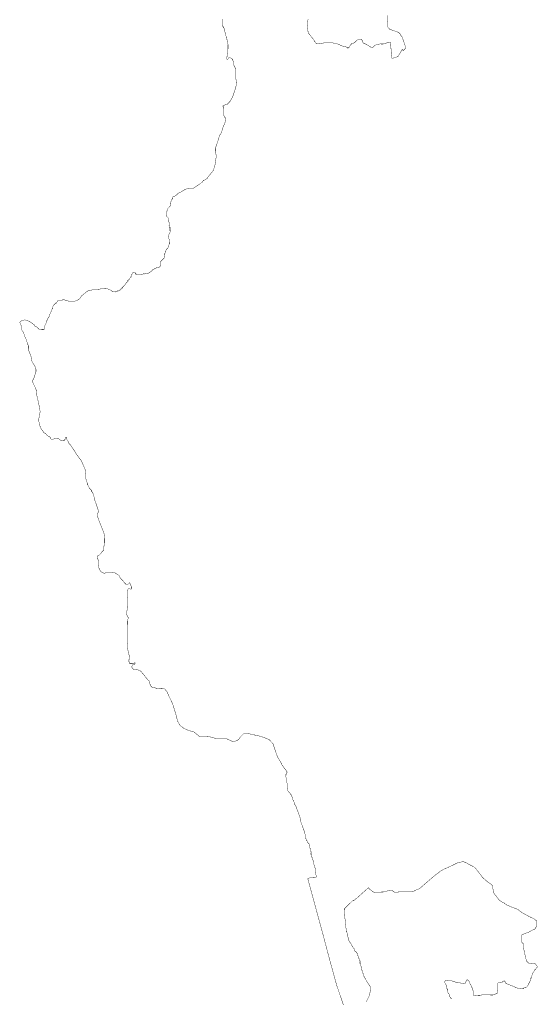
# Model space of a CAD drawing. Header units: metres. Extents: x 273899 to 302286, y 1977397 to 2102169.
# Drawn here: x 285375 to 289475, y 2000672 to 2008431 of the extents above; entities that cross this region are included whole.
import ezdxf

# ---------------------------------------------------------------- set-up
doc = ezdxf.new("R2010")
doc.units = ezdxf.units.M
doc.header["$MEASUREMENT"] = 0
doc.layers.add('HAZARDS LINE', color=1, linetype='Continuous')

msp = doc.modelspace()

# ---------------------------------------------------------------- linework, layer by layer
at = {"layer": 'HAZARDS LINE', "lineweight": 18}
for points in [[(287660.6, 2008435.7, 3, 3, 0), (287652.3, 2008411.7, 3, 3, 0), (287652.2, 2008395.7, 3, 3, 0), (287659.5, 2008331.5, 3, 3, 0), (287659.4, 2008323.5, 3, 3, 0), (287663.4, 2008323.5, 3, 3, 0), (287706.9, 2008266.9, 3, 3, 0), (287706.9, 2008262.9, 3, 3, 0), (287726.7, 2008238.7, 3, 3, 0), (287742.7, 2008238.5, 3, 3, 0), (287762.8, 2008242.3, 3, 3, 0), (287786.8, 2008246.1, 3, 3, 0), (287858.9, 2008245.4, 3, 3, 0), (287862.9, 2008241.3, 3, 3, 0), (287882.9, 2008241.1, 3, 3, 0), (287894.9, 2008237, 3, 3, 0), (287922.8, 2008224.7, 3, 3, 0), (287942.7, 2008216.5, 3, 3, 0), (287954.8, 2008216.4, 3, 3, 0), (287962.7, 2008212.3, 3, 3, 0), (287966.7, 2008212.2, 3, 3, 0), (287970.7, 2008208.2, 3, 3, 0), (287974.7, 2008208.1, 3, 3, 0), (287974.7, 2008204.1, 3, 3, 0), (287978.7, 2008208.1, 3, 3, 0), (287982.7, 2008208.1, 3, 3, 0), (287986.8, 2008212, 3, 3, 0), (287995, 2008232, 3, 3, 0), (288003, 2008235.9, 3, 3, 0), (288003.1, 2008239.9, 3, 3, 0), (288007.1, 2008239.9, 3, 3, 0), (288015.1, 2008243.8, 3, 3, 0), (288019.1, 2008243.7, 3, 3, 0), (288027.2, 2008247.7, 3, 3, 0), (288039.3, 2008259.6, 3, 3, 0), (288055.5, 2008275.4, 3, 3, 0), (288083.5, 2008275.1, 3, 3, 0), (288083.5, 2008271.1, 3, 3, 0), (288087.5, 2008267.1, 3, 3, 0), (288091.3, 2008255, 3, 3, 0), (288095.3, 2008247, 3, 3, 0), (288095.2, 2008243, 3, 3, 0), (288103.2, 2008242.9, 3, 3, 0), (288111.2, 2008238.8, 3, 3, 0), (288127.1, 2008230.6, 3, 3, 0), (288147.1, 2008218.4, 3, 3, 0), (288159, 2008210.3, 3, 3, 0), (288171, 2008210.2, 3, 3, 0), (288175, 2008214.1, 3, 3, 0), (288179.1, 2008214.1, 3, 3, 0), (288183.1, 2008222, 3, 3, 0), (288187.2, 2008226, 3, 3, 0), (288203.3, 2008233.9, 3, 3, 0), (288211.3, 2008233.8, 3, 3, 0), (288227.4, 2008237.6, 3, 3, 0), (288255.4, 2008237.3, 3, 3, 0), (288279.5, 2008245.1, 3, 3, 0), (288295.6, 2008248.9, 3, 3, 0), (288303.6, 2008252.9, 3, 3, 0), (288307.6, 2008252.8, 3, 3, 0), (288311.6, 2008248.8, 3, 3, 0), (288315.2, 2008208.7, 3, 3, 0), (288318.7, 2008164.6, 3, 3, 0), (288322.4, 2008132.5, 3, 3, 0), (288322.3, 2008124.5, 3, 3, 0), (288330.4, 2008124.4, 3, 3, 0), (288366.5, 2008136.1, 3, 3, 0), (288370.6, 2008140, 3, 3, 0), (288374.6, 2008140, 3, 3, 0), (288374.6, 2008144, 3, 3, 0), (288399.1, 2008183.8, 3, 3, 0), (288399.1, 2008187.8, 3, 3, 0), (288407.2, 2008195.7, 3, 3, 0), (288411.4, 2008184.3, 3, 3, 0), (288423.5, 2008196.2, 3, 3, 0), (288431.6, 2008204.2, 3, 3, 0), (288431.6, 2008212.2, 3, 3, 0), (288423.8, 2008236.3, 3, 3, 0), (288411.9, 2008269.8, 3, 3, 0), (288404.2, 2008291.9, 3, 3, 0), (288392.3, 2008308.1, 3, 3, 0), (288388.4, 2008316.1, 3, 3, 0), (288376.5, 2008328.2, 3, 3, 0), (288368.5, 2008332.3, 3, 3, 0), (288356.5, 2008336.5, 3, 3, 0), (288320.6, 2008348.8, 3, 3, 0), (288304.6, 2008353, 3, 3, 0), (288300.7, 2008361.1, 3, 3, 0), (288292.7, 2008365.2, 3, 3, 0), (288292.8, 2008369.2, 3, 3, 0), (288288.8, 2008373.2, 3, 3, 0), (288289.2, 2008413.3, 3, 3, 0), (288285.3, 2008421.3, 3, 3, 0), (288285.8, 2008465.4, 3, 3, 0)], [(287947.5, 2000595.2, 3, 3, 0), (287885.2, 2000779.7, 3, 3, 0), (287831, 2000976, 3, 3, 0), (287796.2, 2001108.2, 3, 3, 0), (287773, 2001196.4, 3, 3, 0), (287656.9, 2001621.1, 3, 3, 0), (287681, 2001632.9, 3, 3, 0), (287705, 2001632.6, 3, 3, 0), (287704.9, 2001628.6, 3, 3, 0), (287708.9, 2001628.6, 3, 3, 0), (287717, 2001632.5, 3, 3, 0), (287721, 2001632.5, 3, 3, 0), (287725, 2001636.5, 3, 3, 0), (287725.1, 2001644.5, 3, 3, 0), (287721.1, 2001652.5, 3, 3, 0), (287721.3, 2001668.5, 3, 3, 0), (287717.3, 2001668.5, 3, 3, 0), (287717.6, 2001700.5, 3, 3, 0), (287713.7, 2001708.5, 3, 3, 0), (287713.7, 2001712.5, 3, 3, 0), (287709.8, 2001720.5, 3, 3, 0), (287709.8, 2001728.5, 3, 3, 0), (287705.9, 2001732.6, 3, 3, 0), (287706, 2001748.6, 3, 3, 0), (287698.2, 2001768.6, 3, 3, 0), (287694.3, 2001776.6, 3, 3, 0), (287690.4, 2001788.7, 3, 3, 0), (287690.4, 2001792.7, 3, 3, 0), (287686.5, 2001800.7, 3, 3, 0), (287686.6, 2001808.7, 3, 3, 0), (287682.6, 2001812.7, 3, 3, 0), (287682.8, 2001836.7, 3, 3, 0), (287678.8, 2001836.7, 3, 3, 0), (287679, 2001860.7, 3, 3, 0), (287675, 2001860.7, 3, 3, 0), (287667.4, 2001896.8, 3, 3, 0), (287663.4, 2001900.8, 3, 3, 0), (287655.5, 2001908.9, 3, 3, 0), (287651.6, 2001920.9, 3, 3, 0), (287647.6, 2001924.9, 3, 3, 0), (287643.7, 2001929, 3, 3, 0), (287643.8, 2001937, 3, 3, 0), (287639.8, 2001941, 3, 3, 0), (287639.9, 2001957, 3, 3, 0), (287628.3, 2002001.1, 3, 3, 0), (287620.5, 2002017.1, 3, 3, 0), (287620.5, 2002021.1, 3, 3, 0), (287616.6, 2002033.1, 3, 3, 0), (287612.7, 2002037.2, 3, 3, 0), (287612.7, 2002045.2, 3, 3, 0), (287608.8, 2002049.2, 3, 3, 0), (287604.9, 2002057.2, 3, 3, 0), (287604.9, 2002065.2, 3, 3, 0), (287601, 2002073.3, 3, 3, 0), (287601.1, 2002081.2, 3, 3, 0), (287597.2, 2002093.3, 3, 3, 0), (287597.3, 2002101.3, 3, 3, 0), (287589.4, 2002121.3, 3, 3, 0), (287589.5, 2002125.3, 3, 3, 0), (287581.6, 2002141.4, 3, 3, 0), (287581.7, 2002145.4, 3, 3, 0), (287573.9, 2002169.4, 3, 3, 0), (287569.9, 2002173.5, 3, 3, 0), (287570, 2002177.5, 3, 3, 0), (287566.1, 2002189.5, 3, 3, 0), (287558.2, 2002201.5, 3, 3, 0), (287550.3, 2002217.6, 3, 3, 0), (287550.4, 2002221.6, 3, 3, 0), (287546.5, 2002233.6, 3, 3, 0), (287546.5, 2002237.6, 3, 3, 0), (287542.5, 2002237.7, 3, 3, 0), (287530.9, 2002273.7, 3, 3, 0), (287526.9, 2002281.8, 3, 3, 0), (287527, 2002285.8, 3, 3, 0), (287523, 2002285.8, 3, 3, 0), (287523, 2002289.8, 3, 3, 0), (287499.3, 2002318, 3, 3, 0), (287499.4, 2002330, 3, 3, 0), (287495.5, 2002338, 3, 3, 0), (287495.8, 2002370, 3, 3, 0), (287491.9, 2002382, 3, 3, 0), (287492, 2002402, 3, 3, 0), (287484.3, 2002426, 3, 3, 0), (287484.5, 2002450, 3, 3, 0), (287488.5, 2002458, 3, 3, 0), (287492.6, 2002461.9, 3, 3, 0), (287492.6, 2002469.9, 3, 3, 0), (287453.1, 2002522.2, 3, 3, 0), (287449.3, 2002534.3, 3, 3, 0), (287429.6, 2002566.4, 3, 3, 0), (287421.7, 2002578.5, 3, 3, 0), (287409.9, 2002606.6, 3, 3, 0), (287382.7, 2002686.8, 3, 3, 0), (287382.7, 2002690.8, 3, 3, 0), (287378.7, 2002690.8, 3, 3, 0), (287378.8, 2002694.8, 3, 3, 0), (287374.8, 2002698.8, 3, 3, 0), (287355, 2002719, 3, 3, 0), (287347.1, 2002727, 3, 3, 0), (287343.1, 2002727.1, 3, 3, 0), (287291.3, 2002747.5, 3, 3, 0), (287283.3, 2002747.6, 3, 3, 0), (287279.3, 2002751.6, 3, 3, 0), (287275.4, 2002751.7, 3, 3, 0), (287235.5, 2002760, 3, 3, 0), (287231.5, 2002764.1, 3, 3, 0), (287223.5, 2002764.1, 3, 3, 0), (287179.6, 2002772.5, 3, 3, 0), (287155.6, 2002772.7, 3, 3, 0), (287147.6, 2002768.8, 3, 3, 0), (287143.6, 2002764.8, 3, 3, 0), (287135.5, 2002756.9, 3, 3, 0), (287123.4, 2002745, 3, 3, 0), (287107.2, 2002721.2, 3, 3, 0), (287103.2, 2002721.2, 3, 3, 0), (287099.2, 2002717.3, 3, 3, 0), (287095.2, 2002717.3, 3, 3, 0), (287095.2, 2002713.3, 3, 3, 0), (287087.2, 2002713.4, 3, 3, 0), (287083.1, 2002709.4, 3, 3, 0), (287059.2, 2002709.6, 3, 3, 0), (287051.2, 2002713.7, 3, 3, 0), (287015.4, 2002730, 3, 3, 0), (286931.5, 2002730.8, 3, 3, 0), (286899.6, 2002743, 3, 3, 0), (286859.7, 2002747.4, 3, 3, 0), (286799.7, 2002747.9, 3, 3, 0), (286756.1, 2002784.3, 3, 3, 0), (286712.3, 2002796.7, 3, 3, 0), (286676.4, 2002813, 3, 3, 0), (286644.7, 2002837.2, 3, 3, 0), (286625, 2002873.4, 3, 3, 0), (286613.5, 2002921.5, 3, 3, 0), (286586.3, 2003009.6, 3, 3, 0), (286558.8, 2003065.8, 3, 3, 0), (286543.1, 2003102, 3, 3, 0), (286523.4, 2003126.1, 3, 3, 0), (286503.4, 2003130.3, 3, 3, 0), (286483.4, 2003130.5, 3, 3, 0), (286463.4, 2003126.6, 3, 3, 0), (286447.5, 2003134.8, 3, 3, 0), (286423.6, 2003139, 3, 3, 0), (286415.6, 2003147.1, 3, 3, 0), (286407.8, 2003163.1, 3, 3, 0), (286403.9, 2003179.1, 3, 3, 0), (286400.1, 2003191.2, 3, 3, 0), (286388.1, 2003199.3, 3, 3, 0), (286376.3, 2003215.4, 3, 3, 0), (286360.5, 2003235.5, 3, 3, 0), (286332.8, 2003267.7, 3, 3, 0), (286312.9, 2003275.9, 3, 3, 0), (286296.9, 2003280, 3, 3, 0), (286281, 2003280.2, 3, 3, 0), (286273, 2003284.2, 3, 3, 0), (286265.1, 2003296.3, 3, 3, 0), (286261.2, 2003300.3, 3, 3, 0), (286261.2, 2003304.3, 3, 3, 0), (286265.2, 2003304.3, 3, 3, 0), (286269.2, 2003312.2, 3, 3, 0), (286269.3, 2003316.2, 3, 3, 0), (286285.3, 2003316.1, 3, 3, 0), (286285.4, 2003328.1, 3, 3, 0), (286289.4, 2003328.1, 3, 3, 0), (286289.4, 2003332, 3, 3, 0), (286285.4, 2003332.1, 3, 3, 0), (286273.4, 2003328.2, 3, 3, 0), (286261.4, 2003328.3, 3, 3, 0), (286257.4, 2003324.3, 3, 3, 0), (286253.4, 2003328.4, 3, 3, 0), (286245.4, 2003328.4, 3, 3, 0), (286245.5, 2003336.4, 3, 3, 0), (286241.5, 2003340.5, 3, 3, 0), (286241.6, 2003344.5, 3, 3, 0), (286237.6, 2003348.5, 3, 3, 0), (286241.6, 2003352.5, 3, 3, 0), (286241.8, 2003368.4, 3, 3, 0), (286246, 2003388.4, 3, 3, 0), (286238.1, 2003400.5, 3, 3, 0), (286230.5, 2003452.5, 3, 3, 0), (286230.6, 2003460.5, 3, 3, 0), (286227, 2003500.5, 3, 3, 0), (286228.4, 2003664.4, 3, 3, 0), (286236.6, 2003688.3, 3, 3, 0), (286228.8, 2003704.3, 3, 3, 0), (286220.9, 2003716.4, 3, 3, 0), (286221, 2003724.4, 3, 3, 0), (286225.1, 2003740.3, 3, 3, 0), (286229.5, 2003788.3, 3, 3, 0), (286230, 2003836.2, 3, 3, 0), (286226.2, 2003860.2, 3, 3, 0), (286226.6, 2003904.2, 3, 3, 0), (286230.6, 2003912.2, 3, 3, 0), (286238.7, 2003920.1, 3, 3, 0), (286242.7, 2003920, 3, 3, 0), (286258.6, 2003915.9, 3, 3, 0), (286262.7, 2003923.9, 3, 3, 0), (286262.9, 2003939.8, 3, 3, 0), (286254.9, 2003943.9, 3, 3, 0), (286251, 2003955.9, 3, 3, 0), (286251, 2003959.9, 3, 3, 0), (286247.1, 2003964, 3, 3, 0), (286247.1, 2003968, 3, 3, 0), (286231, 2003952.1, 3, 3, 0), (286223, 2003956.2, 3, 3, 0), (286215, 2003956.3, 3, 3, 0), (286215.1, 2003960.3, 3, 3, 0), (286211.1, 2003960.3, 3, 3, 0), (286195.3, 2003980.4, 3, 3, 0), (286175.5, 2004000.6, 3, 3, 0), (286167.6, 2004012.6, 3, 3, 0), (286163.6, 2004016.7, 3, 3, 0), (286163.7, 2004024.7, 3, 3, 0), (286131.9, 2004044.9, 3, 3, 0), (286119.9, 2004045, 3, 3, 0), (286100, 2004049.2, 3, 3, 0), (286084, 2004045.4, 3, 3, 0), (286056, 2004045.6, 3, 3, 0), (286048, 2004041.7, 3, 3, 0), (286024.1, 2004049.9, 3, 3, 0), (286012.2, 2004066, 3, 3, 0), (286004.4, 2004082.1, 3, 3, 0), (286000.5, 2004094.1, 3, 3, 0), (285996.6, 2004110.1, 3, 3, 0), (285996.7, 2004118.1, 3, 3, 0), (286000.8, 2004134, 3, 3, 0), (285997, 2004150.1, 3, 3, 0), (285989.1, 2004166.1, 3, 3, 0), (285989.2, 2004178.1, 3, 3, 0), (286001.3, 2004182, 3, 3, 0), (286017.4, 2004197.9, 3, 3, 0), (286025.5, 2004209.8, 3, 3, 0), (286041.6, 2004225.6, 3, 3, 0), (286041.8, 2004241.6, 3, 3, 0), (286046.1, 2004281.5, 3, 3, 0), (286046.6, 2004341.5, 3, 3, 0), (286042.8, 2004361.5, 3, 3, 0), (286027.2, 2004401.6, 3, 3, 0), (286007.6, 2004449.8, 3, 3, 0), (285995.9, 2004481.8, 3, 3, 0), (285992.1, 2004497.9, 3, 3, 0), (285992.2, 2004513.8, 3, 3, 0), (285996.3, 2004521.8, 3, 3, 0), (286000.4, 2004533.8, 3, 3, 0), (285996.5, 2004545.8, 3, 3, 0), (285984.8, 2004581.9, 3, 3, 0), (285969.2, 2004626, 3, 3, 0), (285965.4, 2004646, 3, 3, 0), (285957.7, 2004670, 3, 3, 0), (285953.8, 2004682.1, 3, 3, 0), (285945.8, 2004690.1, 3, 3, 0), (285945.9, 2004698.1, 3, 3, 0), (285941.9, 2004698.2, 3, 3, 0), (285942, 2004702.2, 3, 3, 0), (285934, 2004710.2, 3, 3, 0), (285926.1, 2004718.3, 3, 3, 0), (285922.3, 2004734.3, 3, 3, 0), (285918.3, 2004738.3, 3, 3, 0), (285914.3, 2004742.4, 3, 3, 0), (285914.4, 2004750.4, 3, 3, 0), (285910.5, 2004758.4, 3, 3, 0), (285898.8, 2004794.5, 3, 3, 0), (285899.1, 2004830.4, 3, 3, 0), (285895.4, 2004862.5, 3, 3, 0), (285864.1, 2004934.7, 3, 3, 0), (285848.3, 2004954.8, 3, 3, 0), (285824.6, 2004987, 3, 3, 0), (285804.9, 2005019.2, 3, 3, 0), (285777.3, 2005059.4, 3, 3, 0), (285765.4, 2005071.5, 3, 3, 0), (285765.5, 2005079.5, 3, 3, 0), (285761.5, 2005079.5, 3, 3, 0), (285757.6, 2005091.5, 3, 3, 0), (285753.6, 2005095.6, 3, 3, 0), (285749.7, 2005103.6, 3, 3, 0), (285745.9, 2005119.6, 3, 3, 0), (285741.9, 2005119.6, 3, 3, 0), (285737.8, 2005111.7, 3, 3, 0), (285737.8, 2005107.7, 3, 3, 0), (285733.7, 2005099.7, 3, 3, 0), (285729.7, 2005099.8, 3, 3, 0), (285729.7, 2005095.8, 3, 3, 0), (285725.7, 2005095.8, 3, 3, 0), (285717.6, 2005091.9, 3, 3, 0), (285709.6, 2005091.9, 3, 3, 0), (285705.7, 2005096, 3, 3, 0), (285701.7, 2005096, 3, 3, 0), (285689.8, 2005104.1, 3, 3, 0), (285685.8, 2005108.2, 3, 3, 0), (285681.8, 2005108.2, 3, 3, 0), (285673.9, 2005112.3, 3, 3, 0), (285653.9, 2005112.4, 3, 3, 0), (285641.8, 2005104.5, 3, 3, 0), (285629.8, 2005100.7, 3, 3, 0), (285621.9, 2005108.7, 3, 3, 0), (285618, 2005120.7, 3, 3, 0), (285602.1, 2005128.9, 3, 3, 0), (285590.1, 2005137, 3, 3, 0), (285582.3, 2005149, 3, 3, 0), (285566.3, 2005157.2, 3, 3, 0), (285562.4, 2005165.2, 3, 3, 0), (285547.5, 2005184.1, 3, 3, 0), (285536.9, 2005208.2, 3, 3, 0), (285529.2, 2005240.3, 3, 3, 0), (285525.3, 2005256.4, 3, 3, 0), (285533.7, 2005296.4, 3, 3, 0), (285538, 2005324.4, 3, 3, 0), (285530.5, 2005368.5, 3, 3, 0), (285519, 2005420.7, 3, 3, 0), (285507.5, 2005468.9, 3, 3, 0), (285507.7, 2005492.9, 3, 3, 0), (285499.9, 2005513.1, 3, 3, 0), (285484.2, 2005545.3, 3, 3, 0), (285476.4, 2005565.4, 3, 3, 0), (285480.5, 2005573.4, 3, 3, 0), (285488.7, 2005589.3, 3, 3, 0), (285492.8, 2005601.3, 3, 3, 0), (285501.1, 2005629.2, 3, 3, 0), (285505.2, 2005641.2, 3, 3, 0), (285505.4, 2005657.2, 3, 3, 0), (285497.6, 2005681.3, 3, 3, 0), (285481.8, 2005705.5, 3, 3, 0), (285470.1, 2005729.7, 3, 3, 0), (285466.3, 2005757.8, 3, 3, 0), (285443, 2005822.1, 3, 3, 0), (285447, 2005826.1, 3, 3, 0), (285447.2, 2005842.1, 3, 3, 0), (285439.3, 2005858.2, 3, 3, 0), (285435.4, 2005870.3, 3, 3, 0), (285431.5, 2005882.3, 3, 3, 0), (285423.8, 2005906.4, 3, 3, 0), (285415.9, 2005918.5, 3, 3, 0), (285416, 2005926.6, 3, 3, 0), (285408.1, 2005942.7, 3, 3, 0), (285404.2, 2005954.7, 3, 3, 0), (285392.4, 2005970.9, 3, 3, 0), (285392.4, 2005974.9, 3, 3, 0), (285388.5, 2005978.9, 3, 3, 0), (285388.7, 2006003, 3, 3, 0), (285377, 2006031.1, 3, 3, 0), (285381.1, 2006039.1, 3, 3, 0), (285401.2, 2006046.9, 3, 3, 0), (285417.2, 2006050.7, 3, 3, 0), (285433.2, 2006046.6, 3, 3, 0), (285453.2, 2006038.4, 3, 3, 0), (285492.9, 2006009.9, 3, 3, 0), (285496.9, 2006001.9, 3, 3, 0), (285500.9, 2006001.8, 3, 3, 0), (285512.8, 2005993.7, 3, 3, 0), (285516.8, 2005993.6, 3, 3, 0), (285520.8, 2005989.6, 3, 3, 0), (285520.7, 2005985.6, 3, 3, 0), (285524.7, 2005985.5, 3, 3, 0), (285528.6, 2005977.5, 3, 3, 0), (285552.7, 2005977.2, 3, 3, 0), (285552.6, 2005973.2, 3, 3, 0), (285568.7, 2005973.1, 3, 3, 0), (285572.7, 2005977, 3, 3, 0), (285573, 2006001.1, 3, 3, 0), (285581.1, 2006017, 3, 3, 0), (285585.2, 2006025, 3, 3, 0), (285585.3, 2006029, 3, 3, 0), (285589.4, 2006045, 3, 3, 0), (285593.4, 2006044.9, 3, 3, 0), (285593.5, 2006048.9, 3, 3, 0), (285597.6, 2006060.9, 3, 3, 0), (285601.6, 2006064.9, 3, 3, 0), (285601.7, 2006068.9, 3, 3, 0), (285609.8, 2006076.8, 3, 3, 0), (285609.8, 2006080.8, 3, 3, 0), (285613.9, 2006092.8, 3, 3, 0), (285618, 2006100.8, 3, 3, 0), (285618.1, 2006104.8, 3, 3, 0), (285622.1, 2006108.7, 3, 3, 0), (285622.2, 2006112.8, 3, 3, 0), (285626.2, 2006116.7, 3, 3, 0), (285626.2, 2006120.7, 3, 3, 0), (285630.3, 2006128.7, 3, 3, 0), (285630.4, 2006132.7, 3, 3, 0), (285634.4, 2006136.7, 3, 3, 0), (285634.5, 2006144.7, 3, 3, 0), (285638.6, 2006152.6, 3, 3, 0), (285638.6, 2006156.7, 3, 3, 0), (285642.7, 2006160.6, 3, 3, 0), (285642.7, 2006164.6, 3, 3, 0), (285646.7, 2006164.6, 3, 3, 0), (285646.8, 2006168.6, 3, 3, 0), (285654.8, 2006176.5, 3, 3, 0), (285658.9, 2006180.5, 3, 3, 0), (285662.9, 2006184.4, 3, 3, 0), (285666.9, 2006184.4, 3, 3, 0), (285667, 2006188.4, 3, 3, 0), (285671, 2006192.4, 3, 3, 0), (285675.1, 2006196.3, 3, 3, 0), (285675.1, 2006200.4, 3, 3, 0), (285679.1, 2006200.3, 3, 3, 0), (285695.2, 2006204.2, 3, 3, 0), (285707.2, 2006204, 3, 3, 0), (285711.2, 2006208, 3, 3, 0), (285715.2, 2006208, 3, 3, 0), (285719.3, 2006211.9, 3, 3, 0), (285723.3, 2006211.9, 3, 3, 0), (285735.3, 2006207.8, 3, 3, 0), (285739.3, 2006207.7, 3, 3, 0), (285739.2, 2006203.7, 3, 3, 0), (285747.3, 2006203.6, 3, 3, 0), (285763.2, 2006199.5, 3, 3, 0), (285811.3, 2006199, 3, 3, 0), (285827.4, 2006202.8, 3, 3, 0), (285851.5, 2006218.6, 3, 3, 0), (285867.8, 2006242.5, 3, 3, 0), (285912.2, 2006278.1, 3, 3, 0), (285920.3, 2006282, 3, 3, 0), (285936.3, 2006285.8, 3, 3, 0), (285944.4, 2006285.8, 3, 3, 0), (285952.4, 2006289.7, 3, 3, 0), (286000.5, 2006289.2, 3, 3, 0), (286000.5, 2006293.2, 3, 3, 0), (286008.5, 2006293.1, 3, 3, 0), (286016.6, 2006297, 3, 3, 0), (286040.6, 2006296.8, 3, 3, 0), (286052.7, 2006300.7, 3, 3, 0), (286056.7, 2006300.6, 3, 3, 0), (286060.6, 2006296.6, 3, 3, 0), (286072.6, 2006296.5, 3, 3, 0), (286080.6, 2006292.4, 3, 3, 0), (286084.6, 2006292.3, 3, 3, 0), (286100.6, 2006284.2, 3, 3, 0), (286104.5, 2006280.1, 3, 3, 0), (286112.5, 2006272, 3, 3, 0), (286132.5, 2006271.8, 3, 3, 0), (286148.6, 2006279.7, 3, 3, 0), (286156.6, 2006279.6, 3, 3, 0), (286164.6, 2006283.5, 3, 3, 0), (286168.7, 2006287.5, 3, 3, 0), (286172.7, 2006287.4, 3, 3, 0), (286176.7, 2006291.4, 3, 3, 0), (286176.8, 2006295.4, 3, 3, 0), (286180.8, 2006295.4, 3, 3, 0), (286184.9, 2006303.3, 3, 3, 0), (286188.9, 2006303.3, 3, 3, 0), (286188.9, 2006307.3, 3, 3, 0), (286192.9, 2006307.3, 3, 3, 0), (286193, 2006311.3, 3, 3, 0), (286197, 2006315.2, 3, 3, 0), (286201.1, 2006319.2, 3, 3, 0), (286229.5, 2006355, 3, 3, 0), (286229.5, 2006359, 3, 3, 0), (286233.5, 2006358.9, 3, 3, 0), (286233.6, 2006366.9, 3, 3, 0), (286241.6, 2006370.9, 3, 3, 0), (286245.7, 2006374.8, 3, 3, 0), (286245.7, 2006378.8, 3, 3, 0), (286249.8, 2006382.8, 3, 3, 0), (286249.8, 2006386.8, 3, 3, 0), (286253.8, 2006386.8, 3, 3, 0), (286253.9, 2006390.8, 3, 3, 0), (286257.9, 2006390.7, 3, 3, 0), (286257.9, 2006398.7, 3, 3, 0), (286262, 2006402.7, 3, 3, 0), (286262, 2006406.7, 3, 3, 0), (286266.1, 2006414.7, 3, 3, 0), (286270.2, 2006418.7, 3, 3, 0), (286270.2, 2006422.7, 3, 3, 0), (286274.2, 2006422.6, 3, 3, 0), (286274.2, 2006426.6, 3, 3, 0), (286290.3, 2006426.5, 3, 3, 0), (286290.2, 2006422.5, 3, 3, 0), (286294.2, 2006418.4, 3, 3, 0), (286294.2, 2006414.4, 3, 3, 0), (286298.2, 2006414.4, 3, 3, 0), (286298.1, 2006410.4, 3, 3, 0), (286338.2, 2006409.9, 3, 3, 0), (286342.2, 2006413.9, 3, 3, 0), (286354.2, 2006413.8, 3, 3, 0), (286354.3, 2006417.8, 3, 3, 0), (286362.3, 2006417.7, 3, 3, 0), (286366.2, 2006413.7, 3, 3, 0), (286370.3, 2006417.6, 3, 3, 0), (286378.3, 2006417.6, 3, 3, 0), (286398.4, 2006421.4, 3, 3, 0), (286402.4, 2006425.3, 3, 3, 0), (286414.5, 2006433.2, 3, 3, 0), (286418.5, 2006433.2, 3, 3, 0), (286422.6, 2006437.1, 3, 3, 0), (286422.6, 2006441.1, 3, 3, 0), (286430.7, 2006449.1, 3, 3, 0), (286462.9, 2006464.8, 3, 3, 0), (286483, 2006468.6, 3, 3, 0), (286487, 2006472.5, 3, 3, 0), (286487.1, 2006476.5, 3, 3, 0), (286491.1, 2006480.5, 3, 3, 0), (286491.4, 2006512.6, 3, 3, 0), (286519.7, 2006540.3, 3, 3, 0), (286524, 2006568.3, 3, 3, 0), (286524.1, 2006576.3, 3, 3, 0), (286528.2, 2006580.3, 3, 3, 0), (286528.3, 2006592.3, 3, 3, 0), (286532.3, 2006592.3, 3, 3, 0), (286532.4, 2006600.3, 3, 3, 0), (286536.4, 2006604.2, 3, 3, 0), (286536.5, 2006608.2, 3, 3, 0), (286540.5, 2006612.2, 3, 3, 0), (286544.6, 2006616.2, 3, 3, 0), (286548.6, 2006620.1, 3, 3, 0), (286552.7, 2006628.1, 3, 3, 0), (286556.9, 2006644.1, 3, 3, 0), (286560.9, 2006652.1, 3, 3, 0), (286561.3, 2006688.1, 3, 3, 0), (286557.3, 2006692.2, 3, 3, 0), (286557.5, 2006712.2, 3, 3, 0), (286553.5, 2006712.2, 3, 3, 0), (286553.7, 2006724.3, 3, 3, 0), (286557.7, 2006728.2, 3, 3, 0), (286561.8, 2006736.2, 3, 3, 0), (286565.8, 2006740.2, 3, 3, 0), (286565.9, 2006744.2, 3, 3, 0), (286570, 2006756.1, 3, 3, 0), (286566, 2006756.2, 3, 3, 0), (286566.3, 2006784.2, 3, 3, 0), (286562.3, 2006784.3, 3, 3, 0), (286562.4, 2006800.3, 3, 3, 0), (286558.4, 2006800.3, 3, 3, 0), (286558.7, 2006824.4, 3, 3, 0), (286554.7, 2006828.4, 3, 3, 0), (286554.8, 2006840.4, 3, 3, 0), (286550.8, 2006840.5, 3, 3, 0), (286551, 2006860.5, 3, 3, 0), (286539.1, 2006872.6, 3, 3, 0), (286543.7, 2006928.7, 3, 3, 0), (286559.9, 2006944.5, 3, 3, 0), (286572.1, 2006960.4, 3, 3, 0), (286572.2, 2006968.4, 3, 3, 0), (286568.2, 2006972.5, 3, 3, 0), (286572.2, 2006976.5, 3, 3, 0), (286572.3, 2006984.5, 3, 3, 0), (286576.5, 2006996.4, 3, 3, 0), (286576.5, 2007000.4, 3, 3, 0), (286580.5, 2007004.4, 3, 3, 0), (286580.6, 2007008.4, 3, 3, 0), (286584.6, 2007008.4, 3, 3, 0), (286584.7, 2007016.4, 3, 3, 0), (286588.7, 2007020.4, 3, 3, 0), (286588.8, 2007024.4, 3, 3, 0), (286592.8, 2007028.3, 3, 3, 0), (286596.8, 2007028.3, 3, 3, 0), (286600.9, 2007032.3, 3, 3, 0), (286604.9, 2007032.2, 3, 3, 0), (286608.9, 2007036.2, 3, 3, 0), (286617, 2007040.1, 3, 3, 0), (286621, 2007044.1, 3, 3, 0), (286629.1, 2007052, 3, 3, 0), (286649.2, 2007063.8, 3, 3, 0), (286653.2, 2007063.8, 3, 3, 0), (286657.3, 2007067.7, 3, 3, 0), (286665.3, 2007071.7, 3, 3, 0), (286669.4, 2007075.6, 3, 3, 0), (286673.4, 2007075.6, 3, 3, 0), (286677.4, 2007079.5, 3, 3, 0), (286701.6, 2007091.3, 3, 3, 0), (286705.6, 2007091.3, 3, 3, 0), (286713.6, 2007095.2, 3, 3, 0), (286753.7, 2007094.8, 3, 3, 0), (286769.8, 2007106.7, 3, 3, 0), (286794, 2007122.4, 3, 3, 0), (286798.1, 2007126.4, 3, 3, 0), (286806.1, 2007130.3, 3, 3, 0), (286810.2, 2007134.3, 3, 3, 0), (286814.2, 2007138.3, 3, 3, 0), (286818.3, 2007142.2, 3, 3, 0), (286822.3, 2007142.2, 3, 3, 0), (286822.3, 2007146.2, 3, 3, 0), (286830.4, 2007154.1, 3, 3, 0), (286834.4, 2007154.1, 3, 3, 0), (286834.5, 2007158.1, 3, 3, 0), (286838.5, 2007158, 3, 3, 0), (286850.6, 2007165.9, 3, 3, 0), (286862.7, 2007173.8, 3, 3, 0), (286862.7, 2007177.8, 3, 3, 0), (286911.4, 2007237.4, 3, 3, 0), (286911.5, 2007245.4, 3, 3, 0), (286919.6, 2007261.4, 3, 3, 0), (286932.5, 2007345.4, 3, 3, 0), (286932.5, 2007349.4, 3, 3, 0), (286924.9, 2007389.5, 3, 3, 0), (286925.1, 2007409.5, 3, 3, 0), (286945.8, 2007469.4, 3, 3, 0), (286954.1, 2007497.4, 3, 3, 0), (286958.2, 2007509.4, 3, 3, 0), (286966.4, 2007525.3, 3, 3, 0), (286970.4, 2007529.3, 3, 3, 0), (286974.5, 2007537.2, 3, 3, 0), (286982.8, 2007569.2, 3, 3, 0), (287007.5, 2007629.1, 3, 3, 0), (287007.7, 2007649.1, 3, 3, 0), (286995.8, 2007661.2, 3, 3, 0), (286991.9, 2007673.3, 3, 3, 0), (286992.4, 2007725.4, 3, 3, 0), (286988.5, 2007733.4, 3, 3, 0), (286988.6, 2007741.4, 3, 3, 0), (286984.6, 2007741.5, 3, 3, 0), (286984.6, 2007745.5, 3, 3, 0), (286988.7, 2007749.4, 3, 3, 0), (286992.7, 2007749.4, 3, 3, 0), (287004.8, 2007757.3, 3, 3, 0), (287016.8, 2007757.2, 3, 3, 0), (287037, 2007777, 3, 3, 0), (287041.1, 2007780.9, 3, 3, 0), (287041.1, 2007785, 3, 3, 0), (287045.2, 2007788.9, 3, 3, 0), (287061.5, 2007816.8, 3, 3, 0), (287078, 2007864.7, 3, 3, 0), (287090.4, 2007908.6, 3, 3, 0), (287090.6, 2007928.7, 3, 3, 0), (287094.7, 2007936.6, 3, 3, 0), (287087, 2007960.8, 3, 3, 0), (287087.7, 2008036.9, 3, 3, 0), (287072, 2008069.1, 3, 3, 0), (287072.1, 2008077.1, 3, 3, 0), (287068.2, 2008081.1, 3, 3, 0), (287068.3, 2008097.2, 3, 3, 0), (287064.4, 2008105.2, 3, 3, 0), (287064.5, 2008113.2, 3, 3, 0), (287060.5, 2008113.3, 3, 3, 0), (287060.5, 2008117.3, 3, 3, 0), (287048.6, 2008125.4, 3, 3, 0), (287040.6, 2008129.5, 3, 3, 0), (287032.6, 2008129.6, 3, 3, 0), (287032.6, 2008125.6, 3, 3, 0), (287020.4, 2008113.7, 3, 3, 0), (287016.4, 2008117.7, 3, 3, 0), (287016.7, 2008137.8, 3, 3, 0), (287020.7, 2008141.7, 3, 3, 0), (287020.8, 2008149.7, 3, 3, 0), (287025.1, 2008177.7, 3, 3, 0), (287021.2, 2008193.8, 3, 3, 0), (287025.3, 2008197.8, 3, 3, 0), (287025.6, 2008233.8, 3, 3, 0), (287021.7, 2008237.9, 3, 3, 0), (287021.8, 2008249.9, 3, 3, 0), (287018, 2008265.9, 3, 3, 0), (287018, 2008273.9, 3, 3, 0), (287014, 2008274, 3, 3, 0), (287014.2, 2008290, 3, 3, 0), (287010.2, 2008290.1, 3, 3, 0), (287010.3, 2008298.1, 3, 3, 0), (286998.7, 2008342.3, 3, 3, 0), (286994.8, 2008354.3, 3, 3, 0), (286994.9, 2008362.3, 3, 3, 0), (286990.9, 2008366.4, 3, 3, 0), (286991, 2008370.4, 3, 3, 0), (286987, 2008374.4, 3, 3, 0), (286983, 2008378.5, 3, 3, 0), (286983.1, 2008382.5, 3, 3, 0), (286979.1, 2008386.5, 3, 3, 0), (286979.5, 2008418.6, 3, 3, 0), (286983.6, 2008434.5, 3, 3, 0)], [(288797, 2000667.7, 3.01, 3.01, 0), (288793.1, 2000671.7, 3.01, 3.01, 0), (288789.1, 2000671.8, 3.01, 3.01, 0), (288789.1, 2000675.8, 3.01, 3.01, 0), (288785.2, 2000679.9, 3.01, 3.01, 0), (288781.3, 2000687.9, 3.01, 3.01, 0), (288777.4, 2000700, 3.01, 3.01, 0), (288777.5, 2000704, 3.01, 3.01, 0), (288765.7, 2000720.2, 3.01, 3.01, 0), (288765.8, 2000732.2, 3.01, 3.01, 0), (288761.9, 2000736.3, 3.01, 3.01, 0), (288762, 2000748.3, 3.01, 3.01, 0), (288758, 2000748.3, 3.01, 3.01, 0), (288758.2, 2000764.4, 3.01, 3.01, 0), (288754.3, 2000772.4, 3.01, 3.01, 0), (288754.4, 2000776.4, 3.01, 3.01, 0), (288750.4, 2000780.5, 3.01, 3.01, 0), (288742.6, 2000796.6, 3.01, 3.01, 0), (288742.8, 2000808.6, 3.01, 3.01, 0), (288746.8, 2000812.6, 3.01, 3.01, 0), (288762.9, 2000816.4, 3.01, 3.01, 0), (288791, 2000816, 3.01, 3.01, 0), (288794.9, 2000812, 3.01, 3.01, 0), (288846.8, 2000795.3, 3.01, 3.01, 0), (288862.8, 2000795.1, 3.01, 3.01, 0), (288902.8, 2000790.5, 3.01, 3.01, 0), (288911.1, 2000810.5, 3.01, 3.01, 0), (288915.2, 2000818.4, 3.01, 3.01, 0), (288919.2, 2000818.4, 3.01, 3.01, 0), (288919.3, 2000822.4, 3.01, 3.01, 0), (288923.2, 2000818.3, 3.01, 3.01, 0), (288931.2, 2000814.2, 3.01, 3.01, 0), (288935.1, 2000806.1, 3.01, 3.01, 0), (288938.9, 2000794.1, 3.01, 3.01, 0), (288942.8, 2000786, 3.01, 3.01, 0), (288946.8, 2000781.9, 3.01, 3.01, 0), (288950.7, 2000773.9, 3.01, 3.01, 0), (288954.5, 2000761.8, 3.01, 3.01, 0), (288958.5, 2000757.7, 3.01, 3.01, 0), (288958.4, 2000753.7, 3.01, 3.01, 0), (288962.3, 2000741.7, 3.01, 3.01, 0), (288966.2, 2000733.6, 3.01, 3.01, 0), (288965.8, 2000705.5, 3.01, 3.01, 0), (288973.7, 2000693.4, 3.01, 3.01, 0), (288977.7, 2000693.4, 3.01, 3.01, 0), (289005.8, 2000697, 3.01, 3.01, 0), (289017.8, 2000696.8, 3.01, 3.01, 0), (289037.9, 2000700.6, 3.01, 3.01, 0), (289122, 2000699.5, 3.01, 3.01, 0), (289138.1, 2000703.3, 3.01, 3.01, 0), (289142.1, 2000707.2, 3.01, 3.01, 0), (289154.2, 2000711.1, 3.01, 3.01, 0), (289154.3, 2000715.1, 3.01, 3.01, 0), (289158.3, 2000715, 3.01, 3.01, 0), (289162.8, 2000755.1, 3.01, 3.01, 0), (289162.9, 2000763.1, 3.01, 3.01, 0), (289159, 2000771.1, 3.01, 3.01, 0), (289159.1, 2000779.2, 3.01, 3.01, 0), (289155.2, 2000787.2, 3.01, 3.01, 0), (289163.3, 2000795.1, 3.01, 3.01, 0), (289167.4, 2000799.1, 3.01, 3.01, 0), (289179.4, 2000798.9, 3.01, 3.01, 0), (289199.5, 2000802.7, 3.01, 3.01, 0), (289199.5, 2000806.7, 3.01, 3.01, 0), (289207.6, 2000810.6, 3.01, 3.01, 0), (289215.6, 2000810.5, 3.01, 3.01, 0), (289215.6, 2000806.5, 3.01, 3.01, 0), (289219.6, 2000806.4, 3.01, 3.01, 0), (289219.5, 2000798.4, 3.01, 3.01, 0), (289223.4, 2000794.3, 3.01, 3.01, 0), (289227.4, 2000794.3, 3.01, 3.01, 0), (289227.4, 2000790.3, 3.01, 3.01, 0), (289271.2, 2000773.7, 3.01, 3.01, 0), (289291.2, 2000765.4, 3.01, 3.01, 0), (289303.1, 2000757.2, 3.01, 3.01, 0), (289327.1, 2000752.9, 3.01, 3.01, 0), (289347, 2000748.6, 3.01, 3.01, 0), (289355, 2000748.5, 3.01, 3.01, 0), (289359.1, 2000752.5, 3.01, 3.01, 0), (289367.1, 2000752.4, 3.01, 3.01, 0), (289367.2, 2000756.4, 3.01, 3.01, 0), (289375.2, 2000756.3, 3.01, 3.01, 0), (289383.2, 2000760.2, 3.01, 3.01, 0), (289387.3, 2000760.1, 3.01, 3.01, 0), (289391.3, 2000764.1, 3.01, 3.01, 0), (289395.4, 2000768.1, 3.01, 3.01, 0), (289399.4, 2000772, 3.01, 3.01, 0), (289399.5, 2000776, 3.01, 3.01, 0), (289403.5, 2000780, 3.01, 3.01, 0), (289403.6, 2000788, 3.01, 3.01, 0), (289411.8, 2000795.9, 3.01, 3.01, 0), (289415.9, 2000807.9, 3.01, 3.01, 0), (289420, 2000815.8, 3.01, 3.01, 0), (289420.2, 2000827.8, 3.01, 3.01, 0), (289424.2, 2000827.8, 3.01, 3.01, 0), (289424.3, 2000835.8, 3.01, 3.01, 0), (289428.4, 2000839.8, 3.01, 3.01, 0), (289428.4, 2000843.8, 3.01, 3.01, 0), (289432.6, 2000855.7, 3.01, 3.01, 0), (289432.7, 2000863.7, 3.01, 3.01, 0), (289436.8, 2000871.7, 3.01, 3.01, 0), (289440.9, 2000875.7, 3.01, 3.01, 0), (289445, 2000883.6, 3.01, 3.01, 0), (289449, 2000887.6, 3.01, 3.01, 0), (289453.1, 2000895.5, 3.01, 3.01, 0), (289453.2, 2000899.5, 3.01, 3.01, 0), (289457.2, 2000899.5, 3.01, 3.01, 0), (289473.5, 2000919.3, 3.01, 3.01, 0), (289473.6, 2000927.3, 3.01, 3.01, 0), (289461.8, 2000943.5, 3.01, 3.01, 0), (289457.8, 2000947.6, 3.01, 3.01, 0), (289417.8, 2000952.1, 3.01, 3.01, 0), (289405.8, 2000952.3, 3.01, 3.01, 0), (289401.8, 2000956.3, 3.01, 3.01, 0), (289390, 2000968.5, 3.01, 3.01, 0), (289386.1, 2000980.6, 3.01, 3.01, 0), (289382.3, 2000992.6, 3.01, 3.01, 0), (289378.5, 2001008.7, 3.01, 3.01, 0), (289374.8, 2001032.8, 3.01, 3.01, 0), (289367.1, 2001061, 3.01, 3.01, 0), (289363.7, 2001105.1, 3.01, 3.01, 0), (289351.9, 2001117.3, 3.01, 3.01, 0), (289352.6, 2001177.4, 3.01, 3.01, 0), (289413.1, 2001200.6, 3.01, 3.01, 0), (289425.2, 2001208.5, 3.01, 3.01, 0), (289457.4, 2001224.1, 3.01, 3.01, 0), (289461.5, 2001232.1, 3.01, 3.01, 0), (289465.7, 2001240, 3.01, 3.01, 0), (289469.9, 2001260, 3.01, 3.01, 0), (289470.3, 2001288.1, 3.01, 3.01, 0), (289466.3, 2001288.1, 3.01, 3.01, 0), (289462.3, 2001292.2, 3.01, 3.01, 0), (289446.5, 2001304.4, 3.01, 3.01, 0), (289410.6, 2001320.9, 3.01, 3.01, 0), (289350.9, 2001353.7, 3.01, 3.01, 0), (289319.2, 2001378.2, 3.01, 3.01, 0), (289299.3, 2001386.5, 3.01, 3.01, 0), (289275.3, 2001394.8, 3.01, 3.01, 0), (289227.5, 2001415.5, 3.01, 3.01, 0), (289207.7, 2001431.8, 3.01, 3.01, 0), (289195.7, 2001435.9, 3.01, 3.01, 0), (289171.9, 2001452.3, 3.01, 3.01, 0), (289160.1, 2001468.4, 3.01, 3.01, 0), (289128.6, 2001508.9, 3.01, 3.01, 0), (289124.8, 2001529, 3.01, 3.01, 0), (289121.2, 2001557.1, 3.01, 3.01, 0), (289121.3, 2001565.1, 3.01, 3.01, 0), (289117.4, 2001569.2, 3.01, 3.01, 0), (289097.5, 2001585.5, 3.01, 3.01, 0), (289073.7, 2001601.8, 3.01, 3.01, 0), (289042, 2001630.3, 3.01, 3.01, 0), (288982.9, 2001707.2, 3.01, 3.01, 0), (288979, 2001711.3, 3.01, 3.01, 0), (288931.2, 2001735.9, 3.01, 3.01, 0), (288919.3, 2001744.1, 3.01, 3.01, 0), (288899.4, 2001752.4, 3.01, 3.01, 0), (288887.4, 2001756.5, 3.01, 3.01, 0), (288879.4, 2001756.7, 3.01, 3.01, 0), (288871.3, 2001752.7, 3.01, 3.01, 0), (288847.2, 2001749.1, 3.01, 3.01, 0), (288782.7, 2001717.8, 3.01, 3.01, 0), (288730.3, 2001694.5, 3.01, 3.01, 0), (288710.1, 2001682.7, 3.01, 3.01, 0), (288673.7, 2001655.1, 3.01, 3.01, 0), (288653.5, 2001639.4, 3.01, 3.01, 0), (288544, 2001544.6, 3.01, 3.01, 0), (288540, 2001544.7, 3.01, 3.01, 0), (288536, 2001540.7, 3.01, 3.01, 0), (288531.9, 2001536.8, 3.01, 3.01, 0), (288523.9, 2001536.9, 3.01, 3.01, 0), (288507.8, 2001529.1, 3.01, 3.01, 0), (288503.7, 2001525.1, 3.01, 3.01, 0), (288475.6, 2001517.5, 3.01, 3.01, 0), (288415.5, 2001518.3, 3.01, 3.01, 0), (288347.4, 2001514.5, 3, 3, 0), (288343.4, 2001515, 3, 3, 0), (288335.4, 2001519.1, 3, 3, 0), (288331.4, 2001523.1, 3, 3, 0), (288327.5, 2001527.2, 3, 3, 0), (288307.5, 2001527.3, 3, 3, 0), (288283.5, 2001523.6, 3, 3, 0), (288275.5, 2001523.6, 3, 3, 0), (288259.5, 2001519.8, 3, 3, 0), (288255.5, 2001515.8, 3, 3, 0), (288239.5, 2001516, 3, 3, 0), (288227.4, 2001512.1, 3, 3, 0), (288191.5, 2001512.4, 3, 3, 0), (288175.5, 2001516.5, 3, 3, 0), (288143.8, 2001540.8, 3, 3, 0), (288143.8, 2001544.8, 3, 3, 0), (288139.8, 2001544.8, 3, 3, 0), (288139.8, 2001548.8, 3, 3, 0), (288135.9, 2001548.9, 3, 3, 0), (288131.8, 2001544.9, 3, 3, 0), (288039.2, 2001461.8, 3, 3, 0), (288035.2, 2001461.8, 3, 3, 0), (288035.1, 2001457.8, 3, 3, 0), (288023.1, 2001449.9, 3, 3, 0), (288019.1, 2001450, 3, 3, 0), (288015, 2001446, 3, 3, 0), (288011, 2001446, 3, 3, 0), (287950.6, 2001386.6, 3, 3, 0), (287946.5, 2001382.7, 3, 3, 0), (287946.5, 2001374.7, 3, 3, 0), (287950, 2001318.7, 3, 3, 0), (287949.8, 2001302.7, 3, 3, 0), (287953.8, 2001302.7, 3, 3, 0), (287953.7, 2001294.7, 3, 3, 0), (287961, 2001214.7, 3, 3, 0), (287960.9, 2001202.7, 3, 3, 0), (287964.9, 2001202.6, 3, 3, 0), (287964.9, 2001198.6, 3, 3, 0), (287968.8, 2001190.6, 3, 3, 0), (287968.7, 2001182.6, 3, 3, 0), (287976.5, 2001154.6, 3, 3, 0), (287980.4, 2001142.5, 3, 3, 0), (287980.3, 2001138.5, 3, 3, 0), (287984.2, 2001126.5, 3, 3, 0), (288003.9, 2001098.4, 3, 3, 0), (288003.9, 2001094.4, 3, 3, 0), (288007.9, 2001090.3, 3, 3, 0), (288007.8, 2001086.3, 3, 3, 0), (288027.6, 2001062.2, 3, 3, 0), (288027.5, 2001054.2, 3, 3, 0), (288031.5, 2001046.2, 3, 3, 0), (288035.5, 2001046.1, 3, 3, 0), (288035.4, 2001042.1, 3, 3, 0), (288039.4, 2001042.1, 3, 3, 0), (288039.4, 2001038.1, 3, 3, 0), (288043.4, 2001038.1, 3, 3, 0), (288043.3, 2001034.1, 3, 3, 0), (288047.3, 2001030, 3, 3, 0), (288047.3, 2001026, 3, 3, 0), (288051.3, 2001026, 3, 3, 0), (288051.1, 2001014, 3, 3, 0), (288055.1, 2001010, 3, 3, 0), (288055, 2001002, 3, 3, 0), (288059, 2000997.9, 3, 3, 0), (288058.9, 2000989.9, 3, 3, 0), (288062.9, 2000989.9, 3, 3, 0), (288062.9, 2000981.9, 3, 3, 0), (288066.8, 2000977.9, 3, 3, 0), (288066.8, 2000973.9, 3, 3, 0), (288070.7, 2000969.9, 3, 3, 0), (288070.6, 2000949.9, 3, 3, 0), (288074.6, 2000949.8, 3, 3, 0), (288074.5, 2000945.8, 3, 3, 0), (288082.2, 2000909.8, 3, 3, 0), (288082.1, 2000901.8, 3, 3, 0), (288086.1, 2000901.8, 3, 3, 0), (288086, 2000893.8, 3, 3, 0), (288090, 2000889.7, 3, 3, 0), (288090, 2000885.7, 3, 3, 0), (288093.9, 2000881.7, 3, 3, 0), (288093.8, 2000869.7, 3, 3, 0), (288097.8, 2000869.7, 3, 3, 0), (288097.7, 2000857.7, 3, 3, 0), (288101.7, 2000853.7, 3, 3, 0), (288101.6, 2000845.7, 3, 3, 0), (288105.6, 2000845.6, 3, 3, 0), (288105.6, 2000841.6, 3, 3, 0), (288129.1, 2000797.5, 3, 3, 0), (288145, 2000777.3, 3, 3, 0), (288152.8, 2000765.3, 3, 3, 0), (288152.6, 2000733.3, 3, 3, 0), (288144.2, 2000693.4, 3, 3, 0), (288119.8, 2000645.7, 3, 3, 0)]]:
    msp.add_lwpolyline(points, format="xyseb", dxfattribs=at)

doc.saveas('drawing.dxf')
